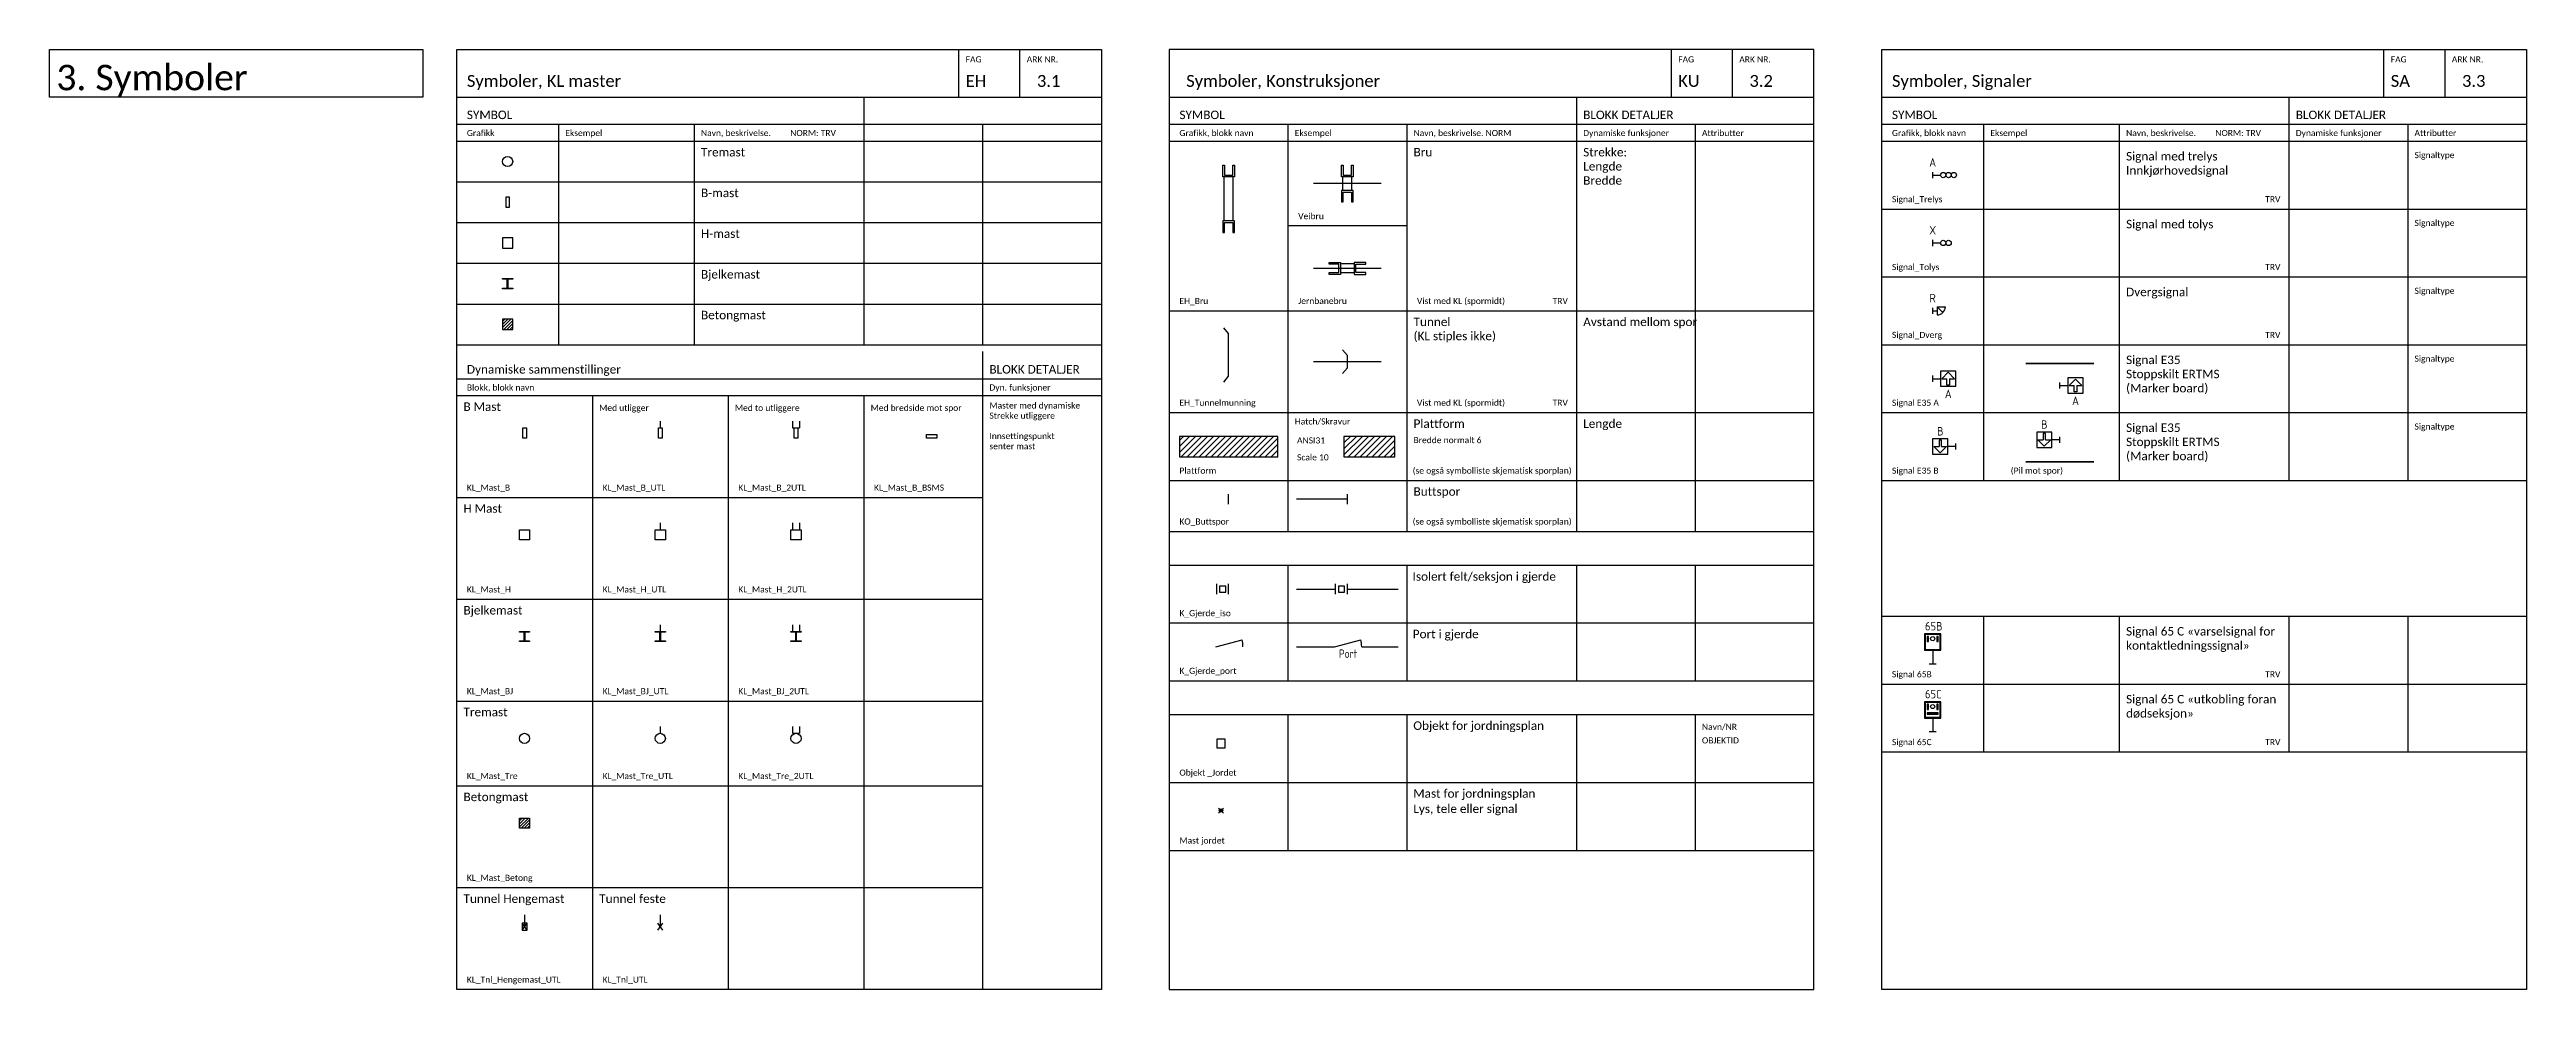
# Model space of a CAD drawing. Header units: millimetres. Extents: x -120 to 610, y -1213 to 277.
# Drawn here: x -120 to 610, y -614 to -337 of the extents above; entities that cross this region are included whole.
import ezdxf
from ezdxf.enums import TextEntityAlignment as Align
from ezdxf.lldxf.tags import DXFTag

# ---------------------------------------------------------------- set-up
doc = ezdxf.new("R2010")
doc.units = ezdxf.units.MM
for name, color, linetype in [('JBT_ATT_Objektid', 2, 'Continuous'), ('JBT_ATT_Tekst', 2, 'Continuous'), ('JBT_Komponenter', 4, 'Continuous'), ('JBT_Tekst_25', 2, 'Continuous'), ('JBTEH_ATT_mastenr', 2, 'Continuous'), ('JBTEH_ATT_Tekst', 2, 'Continuous'), ('JBTEH_Komponenter', 4, 'Continuous'), ('JBTKO_Gjerde', 4, 'GJERDE1'), ('RAMME', 5, 'Continuous'), ('RAMME SYMBOLER', 4, 'Continuous'), ('RAMME TEKST', 7, 'Continuous')]:
    doc.layers.add(name, color=color, linetype=linetype)
doc.layers.add('JBTEH_ATT_OBJEKTID', color=2, linetype='Continuous', lineweight=25)
doc.layers.add('JBTEH_KTL_Sort', color=7, linetype='Continuous', lineweight=35)
doc.styles.add('Calibri', font='calibri.ttf')
doc.styles.add('ISO25', font='isocp.shx', dxfattribs={"width": 0.9, "height": 2.5})
doc.styles.get("Standard").update_dxf_attribs({"font": 'txt.shx'})
tags = doc.linetypes.add('GJERDE1', pattern='A,3.05,["//",Standard,S=1.25,R=0,X=0,Y=-0.7],4.5', length=7.55).pattern_tags.tags
tags[4] = DXFTag(74, 10)

# ---------------------------------------------------------------- blocks, each defined once
blk = doc.blocks.new('*U38')
at = {"layer": 'JBTEH_Komponenter'}
h = blk.add_hatch(dxfattribs=at)
h.set_pattern_fill('ANSI31', color=256, scale=10)
h.set_pattern_definition([(45, (308, -88.531), (-0.8838835, 0.8838835), [])])
h.paths.add_polyline_path([(0, 0), (29, 0), (29, 6), (0, 6)])
blk.add_lwpolyline([(0, 0), (29, 0), (29, 6), (0, 6)], close=True, dxfattribs=at)
blk = doc.blocks.new('K_Gjerde_iso')
at = {"linetype": 'Continuous'}
for p, q in [((0, -1.5), (0, 1.5)), ((3.5, -1.5), (3.5, 1.5))]:
    blk.add_line(p, q, dxfattribs=at)
blk.add_lwpolyline([(0.85, -0.9), (2.65, -0.9), (2.65, 0.9), (0.85, 0.9)], close=True, dxfattribs=at)
blk = doc.blocks.new('K_Gjerde_port')
at = {"linetype": 'Continuous'}
blk.add_line((0, 0), (7.73, 2.07), dxfattribs=at)
blk.add_arc((0, 0), 8, 0, 15, dxfattribs=at)
blk = doc.blocks.new('*U13')
at = {"color": 0, "linetype": 'ByBlock'}
for p, q in [((-1.35, -11), (-1.35, 2)), ((1.35, -11), (1.35, 2))]:
    blk.add_line(p, q, dxfattribs=at)
for points in [[(-1.75, 2), (-1.75, 5.4), (-1.25, 5.4), (-1.25, 2.5), (1.25, 2.5), (1.25, 5.4), (1.75, 5.4), (1.75, 2), (-1.75, 2)], [(-1.75, -11), (-1.75, -14.4), (-1.25, -14.4), (-1.25, -11.5), (1.25, -11.5), (1.25, -14.4), (1.75, -14.4), (1.75, -11), (-1.75, -11)]]:
    blk.add_lwpolyline(points, dxfattribs=at)
blk = doc.blocks.new('*U37')
at = {"color": 5}
blk.add_lwpolyline([(-1.45, -12.52), (0, -10.8), (0, 1.8), (-1.45, 3.52)], dxfattribs=at)
blk = doc.blocks.new('*U12')
at = {"color": 0, "linetype": 'ByBlock'}
for p, q in [((-1.35, -2), (-1.35, 2)), ((1.35, -2), (1.35, 2))]:
    blk.add_line(p, q, dxfattribs=at)
for points in [[(-1.75, 2), (-1.75, 5.4), (-1.25, 5.4), (-1.25, 2.5), (1.25, 2.5), (1.25, 5.4), (1.75, 5.4), (1.75, 2), (-1.75, 2)], [(-1.75, -2), (-1.75, -5.4), (-1.25, -5.4), (-1.25, -2.5), (1.25, -2.5), (1.25, -5.4), (1.75, -5.4), (1.75, -2), (-1.75, -2)]]:
    blk.add_lwpolyline(points, dxfattribs=at)
blk = doc.blocks.new('*U36')
at = {"color": 5}
blk.add_lwpolyline([(-1.45, -3.52), (0, -1.8), (0, 1.8), (-1.45, 3.52)], dxfattribs=at)
blk = doc.blocks.new('Signal_Trelys')
for p, q in [((0, -0.9), (0, 0.9)), ((0, 0), (2.34375, 0))]:
    blk.add_line(p, q)
for centre in [(3.125, 0), (4.6875, 0), (6.25, 0)]:
    blk.add_circle(centre, 0.78125)
at = {"layer": 'JBTEH_ATT_Tekst', "style": 'ISO25'}
blk.add_attdef('Signaltype', text='', height=2.5, dxfattribs=at).set_placement((0, 2.5), align=Align.CENTER)
blk = doc.blocks.new('Signal_Tolys')
for p, q in [((0, -0.9), (0, 0.9)), ((0, 0), (2.34375, 0))]:
    blk.add_line(p, q)
for centre in [(3.125, 0), (4.6875, 0)]:
    blk.add_circle(centre, 0.78125)
at = {"layer": 'JBTEH_ATT_Tekst', "style": 'ISO25'}
blk.add_attdef('Signaltype', text='', height=2.5, dxfattribs=at).set_placement((0, 2.5), align=Align.CENTER)
blk = doc.blocks.new('KO_Buttspor')
blk.add_line((0, -1.5), (0, 1.5))
blk = doc.blocks.new('KL_Mast_B')
blk.add_lwpolyline([(-0.525, 1.5), (0.525, 1.5), (0.525, -1.5), (-0.525, -1.5)], close=True)
at = {"layer": 'JBTEH_ATT_mastenr', "style": 'ISO25'}
blk.add_attdef('MASTENR', text='', height=2.5, dxfattribs=at).set_placement((0, -4.9), align=Align.MIDDLE)
at = {"layer": 'JBTEH_ATT_OBJEKTID', "style": 'ISO25'}
blk.add_attdef('OBJEKTID', text='', height=2.5, dxfattribs=at).set_placement((0, -12.9), align=Align.MIDDLE)
at = {"layer": 'JBTEH_ATT_Tekst', "style": 'ISO25'}
blk.add_attdef('TEKST', text='', height=2.5, dxfattribs=at).set_placement((0, -8.9), align=Align.MIDDLE)
blk = doc.blocks.new('*U40')
blk.add_line((0, 3.5), (0, 1.5))
blk.add_lwpolyline([(-0.525, 1.5), (0.525, 1.5), (0.525, -1.5), (-0.525, -1.5)], close=True)
at = {"layer": 'JBTEH_ATT_mastenr', "style": 'ISO25'}
blk.add_attdef('MASTENR', text='', height=2.5, dxfattribs=at).set_placement((0, -4.9), align=Align.MIDDLE)
at = {"layer": 'JBTEH_ATT_OBJEKTID', "style": 'ISO25'}
blk.add_attdef('OBJEKTID', text='', height=2.5, dxfattribs=at).set_placement((0, -12.9), align=Align.MIDDLE)
at = {"layer": 'JBTEH_ATT_Tekst', "style": 'ISO25'}
blk.add_attdef('TEKST', text='', height=2.5, dxfattribs=at).set_placement((0, -8.9), align=Align.MIDDLE)
blk = doc.blocks.new('*U39')
for p, q in [((-1, 3.5), (-1, 1.5)), ((-1, 1.5), (1, 1.5)), ((1, 3.5), (1, 1.5))]:
    blk.add_line(p, q)
blk.add_lwpolyline([(-0.525, 1.5), (0.525, 1.5), (0.525, -1.5), (-0.525, -1.5)], close=True)
at = {"layer": 'JBTEH_ATT_mastenr', "style": 'ISO25'}
blk.add_attdef('MASTENR', text='', height=2.5, dxfattribs=at).set_placement((0, -4.9), align=Align.MIDDLE)
at = {"layer": 'JBTEH_ATT_OBJEKTID', "style": 'ISO25'}
blk.add_attdef('OBJEKTID', text='', height=2.5, dxfattribs=at).set_placement((0, -12.9), align=Align.MIDDLE)
at = {"layer": 'JBTEH_ATT_Tekst', "style": 'ISO25'}
blk.add_attdef('TEKST', text='', height=2.5, dxfattribs=at).set_placement((0, -8.9), align=Align.MIDDLE)
blk = doc.blocks.new('KL_Mast_B_BSMS')
blk.add_lwpolyline([(-1.5, -0.525), (-1.5, 0.525), (1.5, 0.525), (1.5, -0.525)], close=True)
at = {"layer": 'JBTEH_ATT_mastenr', "style": 'ISO25'}
blk.add_attdef('MASTENR', text='', height=2.5, dxfattribs=at).set_placement((0, -4.9), align=Align.MIDDLE)
at = {"layer": 'JBTEH_ATT_OBJEKTID', "style": 'ISO25'}
blk.add_attdef('OBJEKTID', text='', height=2.5, dxfattribs=at).set_placement((0, -12.9), align=Align.MIDDLE)
at = {"layer": 'JBTEH_ATT_Tekst', "style": 'ISO25'}
blk.add_attdef('TEKST', text='', height=2.5, dxfattribs=at).set_placement((0, -8.9), align=Align.MIDDLE)
blk = doc.blocks.new('KL_Mast_H')
blk.add_lwpolyline([(-1.5, 1.5), (1.5, 1.5), (1.5, -1.5), (-1.5, -1.5)], close=True)
at = {"layer": 'JBTEH_ATT_mastenr', "style": 'ISO25'}
blk.add_attdef('MASTENR', text='', height=2.5, dxfattribs=at).set_placement((0, -4.9), align=Align.MIDDLE)
at = {"layer": 'JBTEH_ATT_OBJEKTID', "style": 'ISO25'}
blk.add_attdef('OBJEKTID', text='', height=2.5, dxfattribs=at).set_placement((0, -12.9), align=Align.MIDDLE)
at = {"layer": 'JBTEH_ATT_Tekst', "style": 'ISO25'}
blk.add_attdef('TEKST', text='', height=2.5, dxfattribs=at).set_placement((0, -8.9), align=Align.MIDDLE)
blk = doc.blocks.new('*U41')
blk.add_line((0, 3.5), (0, 1.5))
blk.add_lwpolyline([(-1.5, 1.5), (1.5, 1.5), (1.5, -1.5), (-1.5, -1.5)], close=True)
at = {"layer": 'JBTEH_ATT_mastenr', "style": 'ISO25'}
blk.add_attdef('MASTENR', text='', height=2.5, dxfattribs=at).set_placement((0, -4.9), align=Align.MIDDLE)
at = {"layer": 'JBTEH_ATT_OBJEKTID', "style": 'ISO25'}
blk.add_attdef('OBJEKTID', text='', height=2.5, dxfattribs=at).set_placement((0, -12.9), align=Align.MIDDLE)
at = {"layer": 'JBTEH_ATT_Tekst', "style": 'ISO25'}
blk.add_attdef('TEKST', text='', height=2.5, dxfattribs=at).set_placement((0, -8.9), align=Align.MIDDLE)
blk = doc.blocks.new('*U42')
for p, q in [((-1, 3.5), (-1, 1.5)), ((1, 3.5), (1, 1.5))]:
    blk.add_line(p, q)
blk.add_lwpolyline([(-1.5, 1.5), (1.5, 1.5), (1.5, -1.5), (-1.5, -1.5)], close=True)
at = {"layer": 'JBTEH_ATT_mastenr', "style": 'ISO25'}
blk.add_attdef('MASTENR', text='', height=2.5, dxfattribs=at).set_placement((0, -4.9), align=Align.MIDDLE)
at = {"layer": 'JBTEH_ATT_OBJEKTID', "style": 'ISO25'}
blk.add_attdef('OBJEKTID', text='', height=2.5, dxfattribs=at).set_placement((0, -12.9), align=Align.MIDDLE)
at = {"layer": 'JBTEH_ATT_Tekst', "style": 'ISO25'}
blk.add_attdef('TEKST', text='', height=2.5, dxfattribs=at).set_placement((0, -8.9), align=Align.MIDDLE)
blk = doc.blocks.new('KL_Mast_BJ')
h = blk.add_hatch(color=256)
h.dxf.hatch_style = 1
edge = h.paths.add_edge_path()
edge.add_line((-1.5, -1.3), (-0.24, -1.3))
edge.add_arc((-0.24, -1.15), 0.15, 270, 360)
edge.add_line((-0.09, -1.15), (-0.09, 1.15))
edge.add_arc((-0.24, 1.15), 0.15, 360, 450)
edge.add_line((-0.24, 1.3), (-1.5, 1.3))
edge.add_line((-1.5, 1.3), (-1.5, 1.5))
edge.add_line((-1.5, 1.5), (1.5, 1.5))
edge.add_line((1.5, 1.5), (1.5, 1.3))
edge.add_line((1.5, 1.3), (0.24, 1.3))
edge.add_arc((0.24, 1.15), 0.15, 90, 180)
edge.add_line((0.09, 1.15), (0.09, -1.15))
edge.add_arc((0.24, -1.15), 0.15, 180, 270)
edge.add_line((0.24, -1.3), (1.5, -1.3))
edge.add_line((1.5, -1.3), (1.5, -1.5))
edge.add_line((1.5, -1.5), (-1.5, -1.5))
edge.add_line((-1.5, -1.5), (-1.5, -1.3))
blk.add_lwpolyline([(-1.5, -1.3), (-0.24, -1.3, 0.414214), (-0.09, -1.15), (-0.09, 1.15, 0.414214), (-0.24, 1.3), (-1.5, 1.3), (-1.5, 1.5), (1.5, 1.5), (1.5, 1.3), (0.24, 1.3, 0.414214), (0.09, 1.15), (0.09, -1.15, 0.414214), (0.24, -1.3), (1.5, -1.3), (1.5, -1.5), (-1.5, -1.5)], format="xyb", close=True)
at = {"layer": 'JBTEH_ATT_mastenr', "style": 'ISO25'}
blk.add_attdef('MASTENR', text='', height=2.5, dxfattribs=at).set_placement((0, -4.9), align=Align.MIDDLE)
at = {"layer": 'JBTEH_ATT_OBJEKTID', "style": 'ISO25'}
blk.add_attdef('OBJEKTID', text='', height=2.5, dxfattribs=at).set_placement((0, -12.9), align=Align.MIDDLE)
at = {"layer": 'JBTEH_ATT_Tekst', "style": 'ISO25'}
blk.add_attdef('TEKST', text='', height=2.5, dxfattribs=at).set_placement((0, -8.9), align=Align.MIDDLE)
blk = doc.blocks.new('*U43')
h = blk.add_hatch(color=256)
h.dxf.hatch_style = 1
edge = h.paths.add_edge_path()
edge.add_line((-1.5, -1.3), (-0.24, -1.3))
edge.add_arc((-0.24, -1.15), 0.15, 270, 360)
edge.add_line((-0.09, -1.15), (-0.09, 1.15))
edge.add_arc((-0.24, 1.15), 0.15, 360, 450)
edge.add_line((-0.24, 1.3), (-1.5, 1.3))
edge.add_line((-1.5, 1.3), (-1.5, 1.5))
edge.add_line((-1.5, 1.5), (1.5, 1.5))
edge.add_line((1.5, 1.5), (1.5, 1.3))
edge.add_line((1.5, 1.3), (0.24, 1.3))
edge.add_arc((0.24, 1.15), 0.15, 90, 180)
edge.add_line((0.09, 1.15), (0.09, -1.15))
edge.add_arc((0.24, -1.15), 0.15, 180, 270)
edge.add_line((0.24, -1.3), (1.5, -1.3))
edge.add_line((1.5, -1.3), (1.5, -1.5))
edge.add_line((1.5, -1.5), (-1.5, -1.5))
edge.add_line((-1.5, -1.5), (-1.5, -1.3))
blk.add_line((0, 3.5), (0, 1.5))
blk.add_lwpolyline([(-1.5, -1.3), (-0.24, -1.3, 0.414214), (-0.09, -1.15), (-0.09, 1.15, 0.414214), (-0.24, 1.3), (-1.5, 1.3), (-1.5, 1.5), (1.5, 1.5), (1.5, 1.3), (0.24, 1.3, 0.414214), (0.09, 1.15), (0.09, -1.15, 0.414214), (0.24, -1.3), (1.5, -1.3), (1.5, -1.5), (-1.5, -1.5)], format="xyb", close=True)
at = {"layer": 'JBTEH_ATT_mastenr', "style": 'ISO25'}
blk.add_attdef('MASTENR', text='', height=2.5, dxfattribs=at).set_placement((0, -4.9), align=Align.MIDDLE)
at = {"layer": 'JBTEH_ATT_OBJEKTID', "style": 'ISO25'}
blk.add_attdef('OBJEKTID', text='', height=2.5, dxfattribs=at).set_placement((0, -12.9), align=Align.MIDDLE)
at = {"layer": 'JBTEH_ATT_Tekst', "style": 'ISO25'}
blk.add_attdef('TEKST', text='', height=2.5, dxfattribs=at).set_placement((0, -8.9), align=Align.MIDDLE)
blk = doc.blocks.new('*U44')
h = blk.add_hatch(color=256)
h.dxf.hatch_style = 1
edge = h.paths.add_edge_path()
edge.add_line((-1.5, -1.3), (-0.24, -1.3))
edge.add_arc((-0.24, -1.15), 0.15, 270, 360)
edge.add_line((-0.09, -1.15), (-0.09, 1.15))
edge.add_arc((-0.24, 1.15), 0.15, 360, 450)
edge.add_line((-0.24, 1.3), (-1.5, 1.3))
edge.add_line((-1.5, 1.3), (-1.5, 1.5))
edge.add_line((-1.5, 1.5), (1.5, 1.5))
edge.add_line((1.5, 1.5), (1.5, 1.3))
edge.add_line((1.5, 1.3), (0.24, 1.3))
edge.add_arc((0.24, 1.15), 0.15, 90, 180)
edge.add_line((0.09, 1.15), (0.09, -1.15))
edge.add_arc((0.24, -1.15), 0.15, 180, 270)
edge.add_line((0.24, -1.3), (1.5, -1.3))
edge.add_line((1.5, -1.3), (1.5, -1.5))
edge.add_line((1.5, -1.5), (-1.5, -1.5))
edge.add_line((-1.5, -1.5), (-1.5, -1.3))
for p, q in [((-1, 3.5), (-1, 1.5)), ((1, 3.5), (1, 1.5))]:
    blk.add_line(p, q)
blk.add_lwpolyline([(-1.5, -1.3), (-0.24, -1.3, 0.414214), (-0.09, -1.15), (-0.09, 1.15, 0.414214), (-0.24, 1.3), (-1.5, 1.3), (-1.5, 1.5), (1.5, 1.5), (1.5, 1.3), (0.24, 1.3, 0.414214), (0.09, 1.15), (0.09, -1.15, 0.414214), (0.24, -1.3), (1.5, -1.3), (1.5, -1.5), (-1.5, -1.5)], format="xyb", close=True)
at = {"layer": 'JBTEH_ATT_mastenr', "style": 'ISO25'}
blk.add_attdef('MASTENR', text='', height=2.5, dxfattribs=at).set_placement((0, -4.9), align=Align.MIDDLE)
at = {"layer": 'JBTEH_ATT_OBJEKTID', "style": 'ISO25'}
blk.add_attdef('OBJEKTID', text='', height=2.5, dxfattribs=at).set_placement((0, -12.9), align=Align.MIDDLE)
at = {"layer": 'JBTEH_ATT_Tekst', "style": 'ISO25'}
blk.add_attdef('TEKST', text='', height=2.5, dxfattribs=at).set_placement((0, -8.9), align=Align.MIDDLE)
blk = doc.blocks.new('KL_Mast_Tre')
blk.add_circle((0, 0), 1.5)
at = {"layer": 'JBTEH_ATT_mastenr', "style": 'ISO25'}
blk.add_attdef('MASTENR', text='', height=2.5, dxfattribs=at).set_placement((0, -4.9), align=Align.MIDDLE)
at = {"layer": 'JBTEH_ATT_OBJEKTID', "style": 'ISO25'}
blk.add_attdef('OBJEKTID', text='', height=2.5, dxfattribs=at).set_placement((0, -12.9), align=Align.MIDDLE)
at = {"layer": 'JBTEH_ATT_Tekst', "style": 'ISO25'}
blk.add_attdef('TEKST', text='', height=2.5, dxfattribs=at).set_placement((0, -8.9), align=Align.MIDDLE)
blk = doc.blocks.new('*U46')
blk.add_line((0, 3.5), (0, 1.5))
blk.add_circle((0, 0), 1.5)
at = {"layer": 'JBTEH_ATT_mastenr', "style": 'ISO25'}
blk.add_attdef('MASTENR', text='', height=2.5, dxfattribs=at).set_placement((0, -4.9), align=Align.MIDDLE)
at = {"layer": 'JBTEH_ATT_OBJEKTID', "style": 'ISO25'}
blk.add_attdef('OBJEKTID', text='', height=2.5, dxfattribs=at).set_placement((0, -12.9), align=Align.MIDDLE)
at = {"layer": 'JBTEH_ATT_Tekst', "style": 'ISO25'}
blk.add_attdef('TEKST', text='', height=2.5, dxfattribs=at).set_placement((0, -8.9), align=Align.MIDDLE)
blk = doc.blocks.new('*U45')
for p, q in [((-1, 3.5), (-1, 1.5)), ((-1, 1.5), (1, 1.5)), ((1, 3.5), (1, 1.5))]:
    blk.add_line(p, q)
blk.add_circle((0, 0), 1.5)
at = {"layer": 'JBTEH_ATT_mastenr', "style": 'ISO25'}
blk.add_attdef('MASTENR', text='', height=2.5, dxfattribs=at).set_placement((0, -4.9), align=Align.MIDDLE)
at = {"layer": 'JBTEH_ATT_OBJEKTID', "style": 'ISO25'}
blk.add_attdef('OBJEKTID', text='', height=2.5, dxfattribs=at).set_placement((0, -12.9), align=Align.MIDDLE)
at = {"layer": 'JBTEH_ATT_Tekst', "style": 'ISO25'}
blk.add_attdef('TEKST', text='', height=2.5, dxfattribs=at).set_placement((0, -8.9), align=Align.MIDDLE)
blk = doc.blocks.new('KL_Mast_Betong')
h = blk.add_hatch()
h.set_pattern_fill('ANSI31', color=256, scale=0.2)
h.paths.add_polyline_path([(-1.5, 1.5), (1.5, 1.5), (1.5, -1.5), (-1.5, -1.5)])
blk.add_lwpolyline([(-1.5, 1.5), (1.5, 1.5), (1.5, -1.5), (-1.5, -1.5)], close=True)
at = {"layer": 'JBTEH_ATT_mastenr', "style": 'ISO25'}
blk.add_attdef('MASTENR', text='', height=2.5, dxfattribs=at).set_placement((0, -4.9), align=Align.MIDDLE)
at = {"layer": 'JBTEH_ATT_OBJEKTID', "style": 'ISO25'}
blk.add_attdef('OBJEKTID', text='', height=2.5, dxfattribs=at).set_placement((0, -12.9), align=Align.MIDDLE)
at = {"layer": 'JBTEH_ATT_Tekst', "style": 'ISO25'}
blk.add_attdef('TEKST', text='', height=2.5, dxfattribs=at).set_placement((0, -8.9), align=Align.MIDDLE)
blk = doc.blocks.new('*U48')
for p, q in [((-0.75, -1), (0.75, 1)), ((0.75, -1), (-0.75, 1)), ((0, 3.5), (0, 0))]:
    blk.add_line(p, q)
blk.add_lwpolyline([(-0.75, -1), (0.75, -1), (0.75, 1), (-0.75, 1)], close=True)
at = {"layer": 'JBTEH_ATT_mastenr', "style": 'ISO25'}
blk.add_attdef('MASTENR', text='', height=2.5, dxfattribs=at).set_placement((0, -4.9), align=Align.MIDDLE)
at = {"layer": 'JBTEH_ATT_OBJEKTID', "style": 'ISO25'}
blk.add_attdef('OBJEKTID', text='', height=2.5, dxfattribs=at).set_placement((0, -12.9), align=Align.MIDDLE)
at = {"layer": 'JBTEH_ATT_Tekst', "style": 'ISO25'}
blk.add_attdef('TEKST', text='', height=2.5, dxfattribs=at).set_placement((0, -8.9), align=Align.MIDDLE)
blk = doc.blocks.new('*U47')
for p, q in [((-0.75, -1), (0.75, 1)), ((0.75, -1), (-0.75, 1)), ((0, 3.5), (0, 0))]:
    blk.add_line(p, q)
at = {"layer": 'JBTEH_ATT_mastenr', "style": 'ISO25'}
blk.add_attdef('MASTENR', text='', height=2.5, dxfattribs=at).set_placement((0, -4.9), align=Align.MIDDLE)
at = {"layer": 'JBTEH_ATT_OBJEKTID', "style": 'ISO25'}
blk.add_attdef('OBJEKTID', text='', height=2.5, dxfattribs=at).set_placement((0, -12.9), align=Align.MIDDLE)
at = {"layer": 'JBTEH_ATT_Tekst', "style": 'ISO25'}
blk.add_attdef('TEKST', text='', height=2.5, dxfattribs=at).set_placement((0, -8.9), align=Align.MIDDLE)
blk = doc.blocks.new('Signal_Dverg')
for p, q in [((0, -0.9), (0, 0.9)), ((0, 0), (1.34, 0)), ((1.34, 1.2), (1.34, -1.2)), ((1.34, 1.2), (3.74, 1.2)), ((1.34, 1.2), (3.04, -0.5))]:
    blk.add_line(p, q)
blk.add_arc((1.34, 1.2), 2.4, 270, 0)
at = {"layer": 'JBTEH_ATT_Tekst', "style": 'ISO25'}
blk.add_attdef('Signaltype', text='', height=2.5, dxfattribs=at).set_placement((0, 2.5), align=Align.CENTER)
blk = doc.blocks.new('Signal 65B')
h = blk.add_hatch(color=256)
h.paths.add_polyline_path([(2.2, 8.6), (-2.2, 8.6), (-2.2, 4.2), (2.2, 4.2)], flags=16)
h.paths.add_polyline_path([(2.4, 8.8), (-2.4, 8.8), (-2.4, 4), (2.4, 4)])
h = blk.add_hatch(color=256)
h.paths.add_polyline_path([(-1.65, 6.55), (-1.25, 6.55), (-1.25, 8.05), (-1.65, 8.05)])
h.paths.add_polyline_path([(1.25, 6.55), (1.65, 6.55), (1.65, 8.05), (1.25, 8.05)])
for p, q in [((-1, 0), (1, 0)), ((0, 4), (0, 0))]:
    blk.add_line(p, q)
for points in [[(2.4, 8.8), (-2.4, 8.8), (-2.4, 4), (2.4, 4)], [(2.2, 8.6), (-2.2, 8.6), (-2.2, 4.2), (2.2, 4.2)], [(-1.65, 6.55), (-1.25, 6.55), (-1.25, 8.05), (-1.65, 8.05)], [(1.25, 6.55), (1.65, 6.55), (1.65, 8.05), (1.25, 8.05)]]:
    blk.add_lwpolyline(points, close=True)
blk.add_circle((0, 7.375), 0.6)
at = {"color": 2, "style": 'ISO25'}
blk.add_text('65B', height=2.5, rotation=359.738878, dxfattribs=at).set_placement((-2.271, 9.8))
blk = doc.blocks.new('Signal 65C')
h = blk.add_hatch(color=256)
h.paths.add_polyline_path([(2.2, 8.6), (-2.2, 8.6), (-2.2, 4.2), (2.2, 4.2)], flags=16)
h.paths.add_polyline_path([(2.4, 8.8), (-2.4, 8.8), (-2.4, 4), (2.4, 4)])
h = blk.add_hatch(color=256)
h.paths.add_polyline_path([(-1.65, 6.55), (-1.25, 6.55), (-1.25, 8.05), (-1.65, 8.05)])
h.paths.add_polyline_path([(1.25, 6.55), (1.65, 6.55), (1.65, 8.05), (1.25, 8.05)])
blk.add_hatch(color=256).paths.add_polyline_path([(-1.65, 5.1), (1.65, 5.1), (1.65, 5.5), (-1.65, 5.5)])
for p, q in [((-1, 0), (1, 0)), ((0, 4), (0, 0))]:
    blk.add_line(p, q)
for points in [[(2.4, 8.8), (-2.4, 8.8), (-2.4, 4), (2.4, 4)], [(2.2, 8.6), (-2.2, 8.6), (-2.2, 4.2), (2.2, 4.2)], [(-1.65, 6.55), (-1.25, 6.55), (-1.25, 8.05), (-1.65, 8.05)], [(1.25, 6.55), (1.65, 6.55), (1.65, 8.05), (1.25, 8.05)], [(-1.65, 5.1), (1.65, 5.1), (1.65, 5.5), (-1.65, 5.5)]]:
    blk.add_lwpolyline(points, close=True)
blk.add_circle((0, 7.375), 0.6)
at = {"color": 2, "style": 'ISO25'}
blk.add_text('65C', height=2.5, rotation=359.738878, dxfattribs=at).set_placement((-2.271, 9.8))
blk = doc.blocks.new('Objekt_Jordet')
blk.add_lwpolyline([(-1.25, -1.25), (1.25, -1.25), (1.25, 1.25), (-1.25, 1.25)], close=True)
at = {"layer": 'JBT_ATT_Objektid', "style": 'ISO25'}
blk.add_attdef('OBJEKTID', text='', height=2.5, dxfattribs=at).set_placement((0, -8.5), align=Align.MIDDLE)
at = {"layer": 'JBT_ATT_Tekst', "style": 'ISO25'}
blk.add_attdef('NAVN/NR', text='', height=2.5, dxfattribs=at).set_placement((0, -4.5), align=Align.MIDDLE)
blk = doc.blocks.new('Mast jordet')
h = blk.add_hatch()
h.set_pattern_fill('ANGLE', color=256)
h.set_pattern_definition([(0, (-225.25, 1653), (0, 6.985), [5.08, -1.905]), (90, (-225.25, 1653), (-6.985, 4e-16), [5.08, -1.905])])
edge = h.paths.add_edge_path()
edge.add_arc((0, 0), 0.5, 0, 360)
h = blk.add_hatch()
h.set_pattern_fill('ANGLE', color=256)
h.set_pattern_definition([(0, (-225.25, 1663), (0, 6.985), [5.08, -1.905]), (90, (-225.25, 1663), (-6.985, 4e-16), [5.08, -1.905])])
edge = h.paths.add_edge_path()
edge.add_arc((0, 0), 0.5, 0, 360)
h = blk.add_hatch()
h.set_pattern_fill('ANGLE', color=256)
h.set_pattern_definition([(0, (0, 0), (0, 6.985), [5.08, -1.905]), (90, (0, 0), (-6.985, 4e-16), [5.08, -1.905])])
edge = h.paths.add_edge_path()
edge.add_arc((0, 0), 0.5, 0, 360)
h = blk.add_hatch(color=256)
h.dxf.hatch_style = 1
edge = h.paths.add_edge_path()
edge.add_arc((0, 0), 0.5, 0, 360)
for p, q in [((-0.71, -0.71), (0.71, 0.71)), ((-0.71, 0.71), (0.71, -0.71))]:
    blk.add_line(p, q)
blk.add_circle((0, 0), 0.5)
at = {"layer": 'JBT_ATT_Objektid', "style": 'ISO25'}
blk.add_attdef('OBJEKTID', text='', height=2.5, dxfattribs=at).set_placement((0, -8.5), align=Align.MIDDLE)
at = {"layer": 'JBT_ATT_Tekst', "style": 'ISO25'}
blk.add_attdef('NAVN/NR', text='', height=2.5, dxfattribs=at).set_placement((0, -4.5), align=Align.MIDDLE)
blk = doc.blocks.new('Signal E35 B')
for p, q in [((0, 0), (-2.34375, 0)), ((0, -0.9), (0, 0.9)), ((-6.46875, 0), (-4.96875, 0)), ((-6.46875, 0), (-4.59375, -1.875)), ((-4.59375, -1.875), (-2.71875, 0)), ((-4.21875, 0), (-2.71875, 0))]:
    blk.add_line(p, q)
blk.add_lwpolyline([(-6.84375, -2.25), (-2.34375, -2.25), (-2.34375, 2.25), (-6.84375, 2.25)], close=True)
blk.add_lwpolyline([(-4.21875, 0), (-4.21875, 1.875), (-4.96875, 1.875), (-4.96875, 0)])
at = {"layer": 'JBTEH_ATT_Tekst', "style": 'ISO25'}
blk.add_attdef('Signaltype', text='', height=2.5, dxfattribs=at).set_placement((-4.59375, 3.25), align=Align.CENTER)
blk = doc.blocks.new('Signal E35 A')
for p, q in [((0, -0.9), (0, 0.9)), ((0, 0), (2.34375, 0)), ((2.71875, 0), (4.59375, 1.875)), ((4.59375, 1.875), (6.46875, 0)), ((2.71875, 0), (4.21875, 0)), ((4.96875, 0), (6.46875, 0))]:
    blk.add_line(p, q)
blk.add_lwpolyline([(2.34375, -2.25), (6.84375, -2.25), (6.84375, 2.25), (2.34375, 2.25)], close=True)
blk.add_lwpolyline([(4.96875, 0), (4.96875, -1.875), (4.21875, -1.875), (4.21875, 0)])
at = {"layer": 'JBTEH_ATT_Tekst', "style": 'ISO25'}
blk.add_attdef('Signaltype', text='', height=2.5, dxfattribs=at).set_placement((4.59375, -5.75), align=Align.CENTER)

msp = doc.modelspace()

# ---------------------------------------------------------------- hatches: boundary and pattern name
at = {"layer": 'JBTEH_Komponenter'}
h = msp.add_hatch(color=256, dxfattribs=at)
h.dxf.hatch_style = 1
edge = h.paths.add_edge_path()
edge.add_line((13.5, -407.3), (14.76, -407.3))
edge.add_arc((14.76, -407.15), 0.15, 270, 360)
edge.add_line((14.91, -407.15), (14.91, -404.85))
edge.add_arc((14.76, -404.85), 0.15, 0, 90)
edge.add_line((14.76, -404.7), (13.5, -404.7))
edge.add_line((13.5, -404.7), (13.5, -404.5))
edge.add_line((13.5, -404.5), (16.5, -404.5))
edge.add_line((16.5, -404.5), (16.5, -404.7))
edge.add_line((16.5, -404.7), (15.24, -404.7))
edge.add_arc((15.24, -404.85), 0.15, 90, 180)
edge.add_line((15.09, -404.85), (15.09, -407.15))
edge.add_arc((15.24, -407.15), 0.15, 180, 270)
edge.add_line((15.24, -407.3), (16.5, -407.3))
edge.add_line((16.5, -407.3), (16.5, -407.5))
edge.add_line((16.5, -407.5), (13.5, -407.5))
edge.add_line((13.5, -407.5), (13.5, -407.3))
h = msp.add_hatch(dxfattribs=at)
h.set_pattern_fill('ANSI31', color=256, scale=0.2)
h.set_pattern_definition([(45, (9e-13, 1228), (-0.4490128, 0.4490128), [])])
h.paths.add_polyline_path([(13.5, -419.5), (16.5, -419.5), (16.5, -416.5), (13.5, -416.5)])
h = msp.add_hatch(dxfattribs=at)
h.set_pattern_fill('ANSI31', color=256, scale=10)
h.set_pattern_definition([(45, (575.5, -545.531), (-0.8838835, 0.8838835), [])])
h.paths.add_polyline_path([(261.5, -457), (276.5, -457), (276.5, -451), (261.5, -451)])

# ---------------------------------------------------------------- linework, layer by layer
at = {"color": 8}
msp.add_line((120, -352), (120, -412), dxfattribs=at)
at = {"layer": 'JBTEH_Komponenter'}
msp.add_line((262.5, -469.5), (247.5, -469.5), dxfattribs=at)
for points in [[(272.5, -376.5), (252.5, -376.5)], [(272.5, -401.5), (252.5, -401.5)], [(272.5, -429), (252.5, -429)]]:
    msp.add_lwpolyline(points, dxfattribs=at)
for points in [[(14.48, -383.5), (15.53, -383.5), (15.53, -380.5), (14.48, -380.5)], [(13.5, -395.5), (16.5, -395.5), (16.5, -392.5), (13.5, -392.5)], [(13.5, -419.5), (16.5, -419.5), (16.5, -416.5), (13.5, -416.5)], [(261.5, -457), (276.5, -457), (276.5, -451), (261.5, -451)]]:
    msp.add_lwpolyline(points, close=True, dxfattribs=at)
msp.add_lwpolyline([(13.5, -407.3), (14.76, -407.3, 0.414214), (14.91, -407.15), (14.91, -404.85, 0.414214), (14.76, -404.7), (13.5, -404.7), (13.5, -404.5), (16.5, -404.5), (16.5, -404.7), (15.24, -404.7, 0.414214), (15.09, -404.85), (15.09, -407.15, 0.414214), (15.24, -407.3), (16.5, -407.3), (16.5, -407.5), (13.5, -407.5)], format="xyb", close=True, dxfattribs=at)
msp.add_circle((15, -370), 1.5, dxfattribs=at)
at = {"layer": 'JBTEH_KTL_Sort'}
for points in [[(482.5, -429.5), (462.5, -429.5)], [(482.5, -458.5), (462.5, -458.5)]]:
    msp.add_lwpolyline(points, dxfattribs=at)
at = {"layer": 'JBTKO_Gjerde'}
for p, q in [((247.5, -496), (259, -496)), ((262.5, -496), (277.5, -496)), ((247.5, -513), (258.72, -513)), ((266.72, -513), (277.5, -513))]:
    msp.add_line(p, q, dxfattribs=at)
at = {"layer": 'RAMME'}
for p, q in [((0, -351), (190, -351)), ((420, -351), (610, -351))]:
    msp.add_line(p, q, dxfattribs=at)
for points in [[(-120, -337), (-10, -337), (-10, -351), (-120, -351)], [(190, -614), (0, -614), (0, -337), (190, -337)], [(400, -337), (210, -337), (210, -614), (400, -614)], [(610, -614), (420, -614), (420, -337), (610, -337)]]:
    msp.add_lwpolyline(points, close=True, dxfattribs=at)
msp.add_lwpolyline([(210, -351), (400, -351)], dxfattribs=at)
at = {"layer": 'RAMME SYMBOLER'}
for p, q in [((148, -351), (148, -337)), ((166, -351), (166, -337)), ((358, -351), (358, -337)), ((376, -351), (376, -337)), ((568, -351), (568, -337)), ((586, -351), (586, -337)), ((120, -351), (120, -424)), ((330, -351), (330, -479)), ((540, -351), (540, -464)), ((0, -359), (190, -359)), ((0, -364), (190, -364)), ((30, -359), (30, -424)), ((70, -359), (70, -424)), ((155, -359), (155, -424)), ((210, -359), (400, -359)), ((210, -364), (400, -364)), ((245, -359), (245, -479)), ((280, -359), (280, -479)), ((365, -359), (365, -479)), ((420, -359), (610, -359)), ((420, -364), (610, -364)), ((450, -359), (450, -464)), ((490, -359), (490, -464)), ((575, -359), (575, -464)), ((0, -376), (190, -376)), ((420, -384), (610, -384)), ((0, -388), (190, -388)), ((280, -389), (245, -389)), ((0, -400), (190, -400)), ((420, -404), (610, -404)), ((0, -412), (190, -412)), ((210, -414), (400, -414)), ((0, -424), (190, -424)), ((155, -426), (155, -614)), ((420, -424), (610, -424)), ((0, -434), (190, -434)), ((0, -439), (190, -439)), ((40, -439), (40, -614)), ((80, -439), (80, -614)), ((120, -439), (120, -614)), ((210, -444), (400, -444)), ((420, -444), (610, -444)), ((210, -464), (400, -464)), ((420, -464), (610, -464)), ((0, -469), (155, -469)), ((210, -479), (400, -479)), ((210, -489), (400, -489)), ((245, -489), (245, -523)), ((280, -489), (280, -523)), ((330, -489), (330, -523)), ((365, -489), (365, -523)), ((0, -499), (155, -499)), ((210, -506), (400, -506)), ((420, -504), (610, -504)), ((450, -504), (450, -544)), ((490, -504), (490, -544)), ((540, -504), (540, -544)), ((575, -504), (575, -544)), ((210, -523), (400, -523)), ((420, -524), (610, -524)), ((0, -529), (155, -529)), ((210, -533), (400, -533)), ((245, -533), (245, -573)), ((280, -533), (280, -573)), ((330, -533), (330, -573)), ((365, -533), (365, -573)), ((420, -544), (610, -544)), ((420, -544), (610, -544)), ((0, -554), (155, -554)), ((210, -553), (400, -553)), ((210, -573), (400, -573)), ((0, -584), (155, -584))]:
    msp.add_line(p, q, dxfattribs=at)

# ---------------------------------------------------------------- block references
at = {"layer": 'JBT_Komponenter'}
for name, p in [('Objekt_Jordet', (225.25, -541.5)), ('Mast jordet', (225.25, -561.29))]:
    msp.add_blockref(name, p, dxfattribs=at)
at = {"layer": 'JBTEH_Komponenter'}
for name, p in [('*U13', (227.5, -376.5)), ('*U12', (262.5, -376.5)), ('*U37', (227.5, -422.5)), ('*U36', (262.5, -429)), ('KL_Mast_B', (20, -450)), ('*U40', (60, -450)), ('*U39', (100, -450)), ('KL_Mast_B_BSMS', (140, -450.98)), ('*U38', (213, -457)), ('KO_Buttspor', (227.5, -469.5)), ('KO_Buttspor', (262.5, -469.5)), ('KL_Mast_H', (20, -480)), ('*U41', (60, -480)), ('*U42', (100, -480)), ('KL_Mast_BJ', (20, -510)), ('*U43', (60, -510)), ('*U44', (100, -510)), ('Signal 65B', (435, -518)), ('Signal 65C', (435, -538)), ('KL_Mast_Tre', (20, -540)), ('*U46', (60, -540)), ('*U45', (100, -540)), ('KL_Mast_Betong', (20, -565)), ('*U48', (20, -595.5)), ('*U47', (60, -595.5))]:
    msp.add_blockref(name, p, dxfattribs=at)
for name, p, values in [('Signal_Trelys', (435, -374), {'Signaltype': 'A'}), ('Signal_Tolys', (435, -394), {'Signaltype': 'X'}), ('Signal_Dverg', (435, -414), {'Signaltype': 'R'}), ('Signal E35 A', (435, -434), {'Signaltype': 'A'}), ('Signal E35 A', (472.5, -436), {'Signaltype': 'A'}), ('Signal E35 B', (441.84, -454), {'Signaltype': 'B'}), ('Signal E35 B', (472.5, -452), {'Signaltype': 'B'})]:
    msp.add_blockref(name, p, dxfattribs=at).add_auto_attribs(values)
at = {"layer": 'JBTEH_Komponenter', "rotation": 90}
msp.add_blockref('*U12', (262.5, -401.5), dxfattribs=at)
at = {"layer": 'JBTKO_Gjerde', "ltscale": 5}
for p in [(224, -496), (259, -496)]:
    msp.add_blockref('K_Gjerde_iso', p, dxfattribs=at)
at = {"layer": 'JBTKO_Gjerde'}
for p in [(223.72, -513), (258.72, -513)]:
    msp.add_blockref('K_Gjerde_port', p, dxfattribs=at)

# ---------------------------------------------------------------- texts
at = {"layer": 'JBT_Tekst_25', "style": 'ISO25', "width": 0.9}
msp.add_text('Port', height=2.5, dxfattribs=at).set_placement((262.71, -516.29), align=Align.CENTER)
at = {"layer": 'RAMME TEKST', "style": 'Calibri'}
for s, height, p in [('3. Symboler', 7.5, (-118, -349)), ('Buttspor', 2.5, (282, -468.5)), ('KO_Buttspor', 1.8, (213, -477)), ('OBJEKTID', 1.8, (367, -541.5)), ('Navn/NR', 1.8, (367, -537.5))]:
    msp.add_text(s, height=height, dxfattribs=at).set_placement(p)
at = {"layer": 'RAMME TEKST', "linetype": 'ByBlock', "style": 'Calibri'}
for s, height, p in [('FAG', 1.8, (150, -340.8)), ('ARK NR.', 1.8, (168, -340.8)), ('FAG', 1.8, (360, -340.8)), ('ARK NR.', 1.8, (378, -340.8)), ('FAG', 1.8, (570, -340.8)), ('ARK NR.', 1.8, (588, -340.8)), ('Symboler, KL master', 3.5, (3, -348)), ('EH', 3.5, (150, -348)), ('3.1', 3.5, (171, -348)), ('Symboler, Konstruksjoner', 3.5, (215, -348)), ('KU', 3.5, (360, -348)), ('3.2', 3.5, (381, -348)), ('Symboler, Signaler', 3.5, (423, -348)), ('SA', 3.5, (570, -348)), ('3.3', 3.5, (591, -348)), ('SYMBOL', 2.5, (3, -357.5)), ('SYMBOL', 2.5, (213, -357.5)), ('BLOKK DETALJER', 2.5, (332, -357.5)), ('SYMBOL', 2.5, (423, -357.5)), ('BLOKK DETALJER', 2.5, (542, -357.5)), ('Grafikk', 1.8, (3, -362.5)), ('Eksempel', 1.8, (32, -362.5)), ('Navn, beskrivelse.         NORM: TRV', 1.8, (72, -362.5)), ('Grafikk, blokk navn', 1.8, (213, -362.5)), ('Eksempel', 1.8, (247, -362.5)), ('Navn, beskrivelse. NORM', 1.8, (282, -362.5)), ('Dynamiske funksjoner', 1.8, (332, -362.5)), ('Attributter', 1.8, (367, -362.5)), ('Grafikk, blokk navn', 1.8, (423, -362.5)), ('Eksempel', 1.8, (452, -362.5)), ('Navn, beskrivelse.         NORM: TRV', 1.8, (492, -362.5)), ('Dynamiske funksjoner', 1.8, (542, -362.5)), ('Attributter', 1.8, (577, -362.5)), ('Signaltype', 1.8, (577, -369)), ('Veibru', 1.8, (248, -387)), ('Signal_Trelys ', 1.8, (423, -382)), ('TRV', 1.8, (533, -382)), ('Signaltype', 1.8, (577, -389)), ('Signal_Tolys ', 1.8, (423, -402)), ('TRV', 1.8, (533, -402)), ('Signaltype', 1.8, (577, -409)), ('EH_Bru', 1.8, (213, -412)), ('Jernbanebru', 1.8, (248, -412)), ('Vist med KL (spormidt)', 1.8, (283, -412)), ('TRV', 1.8, (323, -412)), ('Signal_Dverg', 1.8, (423, -422)), ('TRV', 1.8, (533, -422)), ('Dynamiske sammenstillinger ', 2.5, (3, -432.5)), ('BLOKK DETALJER', 2.5, (157, -432.5)), ('Signaltype', 1.8, (577, -429)), ('Blokk, blokk navn', 1.8, (3, -437.5)), ('Dyn. funksjoner', 1.8, (157, -437.5)), ('B Mast', 2.5, (2, -443.5)), ('Med utligger', 1.8, (42, -443.5)), ('Med to utliggere', 1.8, (82, -443.5)), ('Med bredside mot spor', 1.8, (122, -443.5)), ('EH_Tunnelmunning', 1.8, (213, -442)), ('Vist med KL (spormidt)', 1.8, (283, -442)), ('TRV', 1.8, (323, -442)), ('Signal E35 A', 1.8, (423, -442)), ('Hatch/Skravur', 1.8, (247, -447.5)), ('ANSI31', 1.8, (247.66, -453.09)), ('Bredde normalt 6', 1.8, (282, -453)), ('Plattform', 2.5, (282, -448.5)), ('Lengde', 2.5, (332, -448.5)), ('Signaltype', 1.8, (577, -449)), ('Scale 10', 1.8, (247.66, -458.09)), ('KL_Mast_B', 1.8, (3, -467)), ('KL_Mast_B_UTL', 1.8, (43, -467)), ('KL_Mast_B_2UTL', 1.8, (83, -467)), ('KL_Mast_B_BSMS', 1.8, (123, -467)), ('Plattform', 1.8, (213, -462)), ('(se også symbolliste skjematisk sporplan)', 1.8, (281.75, -462)), ('Signal E35 B', 1.8, (423, -462)), ('(Pil mot spor)', 1.8, (458, -462)), ('H Mast', 2.5, (2, -473.5)), ('(se også symbolliste skjematisk sporplan)', 1.8, (281.75, -477)), ('KL_Mast_H', 1.8, (3, -497)), ('KL_Mast_H_UTL', 1.8, (43, -497)), ('KL_Mast_H_2UTL', 1.8, (83, -497)), ('Isolert felt/seksjon i gjerde', 2.5, (281.71, -493.54)), ('Bjelkemast', 2.5, (2, -503.5)), ('K_Gjerde_iso ', 1.8, (213, -504)), ('Port i gjerde', 2.5, (281.76, -510.5)), ('KL_Mast_BJ', 1.8, (3, -527)), ('KL_Mast_BJ_UTL', 1.8, (43, -527)), ('KL_Mast_BJ_2UTL', 1.8, (83, -527)), ('K_Gjerde_port ', 1.8, (213, -521)), ('Signal 65B ', 1.8, (423, -522)), ('TRV', 1.8, (533, -522)), ('Tremast', 2.5, (2, -533.5)), ('Objekt for jordningsplan ', 2.5, (281.93, -537.5)), ('Signal 65C', 1.8, (423, -542)), ('TRV', 1.8, (533, -542)), ('KL_Mast_Tre', 1.8, (3, -552)), ('KL_Mast_Tre_UTL', 1.8, (43, -552)), ('KL_Mast_Tre_2UTL', 1.8, (83, -552)), ('Objekt _Jordet', 1.8, (213, -551)), ('Mast for jordningsplan ', 2.5, (281.93, -557.5)), ('Betongmast', 2.5, (2, -558.5)), ('Lys, tele eller signal', 2.5, (281.93, -562)), ('Mast jordet', 1.8, (213, -571)), ('KL_Mast_Betong', 1.8, (3, -582)), ('Tunnel Hengemast', 2.5, (2, -588.5)), ('Tunnel feste', 2.5, (42, -588.5)), ('KL_Tnl_Hengemast_UTL', 1.8, (3, -612)), ('KL_Tnl_UTL', 1.8, (43, -612))]:
    msp.add_text(s, height=height, dxfattribs=at).set_placement(p)
at = {"layer": 'RAMME TEKST', "linetype": 'ByBlock', "attachment_point": 1, "style": 'Calibri'}
for s, width, gutter_width, insert, char_height in [('Tremast', 46, 6.5, (72, -366), 2.5), ('B-mast', 46, 6.5, (72, -378), 2.5), ('H-mast', 46, 6.5, (72, -390), 2.5), ('Bjelkemast', 46, 6.5, (72, -402), 2.5), ('Betongmast', 46, 6.5, (72, -414), 2.5), ('Master med dynamiske \\PStrekke utliggere\\P\\PInnsettingspunkt \\Psenter mast', 32, 12.5, (157, -441), 1.8)]:
    msp.add_mtext_dynamic_manual_height_columns(s, width=width, gutter_width=gutter_width, heights=[0], dxfattribs=dict(at, insert=insert, char_height=char_height))
at = {"layer": 'RAMME TEKST', "linetype": 'ByBlock', "char_height": 2.5, "attachment_point": 1, "style": 'Calibri'}
for s, insert, width in [('Bru', (282, -366), 46), ('Strekke:\\PLengde\\PBredde', (332, -366), 33), ('Signal med trelys\\PInnkjørhovedsignal', (492, -367.2), 46), ('Signal med tolys', (492, -387.2), 46), ('Dvergsignal', (492, -407.2), 46), ('Tunnel\\P(KL stiples ikke)', (282, -416), 46), ('Avstand mellom spor', (332, -416), 33), ('Signal E35\\PStoppskilt ERTMS\\P(Marker board)', (492, -427.2), 46), ('Signal E35\\PStoppskilt ERTMS\\P(Marker board)', (492, -447.2), 46), ('Signal 65 C «varselsignal for kontaktledningssignal»', (492, -507.2), 46), ('Signal 65 C «utkobling foran dødseksjon»', (492, -527.2), 46)]:
    msp.add_mtext(s, dxfattribs=dict(at, insert=insert, width=width))

doc.saveas('drawing.dxf')
